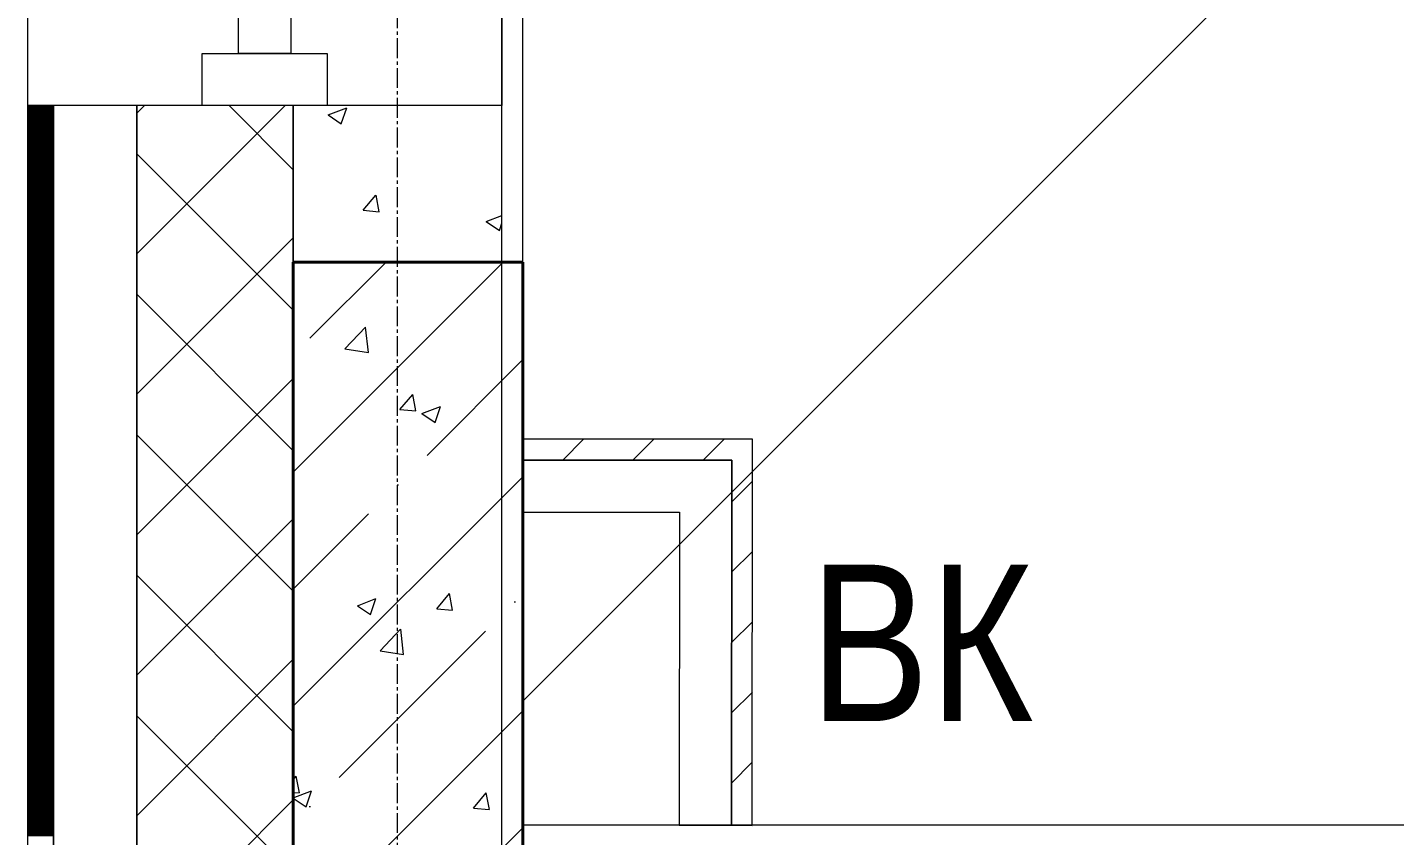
# Model space of a CAD drawing. Header units: millimetres. Extents: x 470010 to 1231400, y -134005 to 421770.
# Drawn here: x 508699 to 510010, y -120202 to -119427 of the extents above; entities that cross this region are included whole.
import ezdxf

# ---------------------------------------------------------------- set-up
doc = ezdxf.new("R2010")
doc.units = ezdxf.units.MM
doc.linetypes.add('CENTER2', pattern=[28.575, 19.05, -3.175, 3.175, -3.175])
doc.linetypes.add('HIDDEN2', pattern=[4.7625, 3.175, -1.5875])
for name, color, linetype, lineweight in [('A-Wall_Материал_Газоблок_Контур', 250, 'Continuous', 0), ('АР_Колонны', 70, 'Continuous', 30), ('АР_Окна', 4, 'Continuous', 5), ('АР_Стены ГКЛ', 1, 'Continuous', 15), ('АР_Стены ЖБ', 7, 'Continuous', 35), ('АР_Стены ПЕНОблок', 52, 'Continuous', 20), ('АР_Тонкая', 254, 'Continuous', 5), ('АР_Утеплитель', 31, 'Continuous', 0), ('АР_Штриховка', 8, 'Continuous', 0), ('ВК_Шахты', 5, 'Continuous', 9), ('Потолок штриховка', 200, 'Continuous', 15)]:
    doc.layers.add(name, color=color, linetype=linetype, lineweight=lineweight)
doc.layers.add('АР_Оси_РД_100', color=7, linetype='Continuous', lineweight=0, true_color=0x525252)
doc.styles.add('style1', font='ARIALN.TTF')

msp = doc.modelspace()

# ---------------------------------------------------------------- hatches: boundary and pattern name
at = {"layer": 'АР_Стены ГКЛ', "linetype": 'Continuous', "lineweight": 0, "true_color": 0x000000}
h = msp.add_hatch(dxfattribs=at)
h.set_pattern_fill('ANSI31', color=18, scale=15, style=0)
h.set_pattern_definition([(45, (509053.93, -143101.687), (-33.67596, 33.67596), [])])
h.paths.add_polyline_path([(509173.932, -119821.687), (509173.932, -119841.687), (509374.257, -119841.686), (509394.276, -119821.686)], flags=0)
h = msp.add_hatch(dxfattribs=at)
h.set_pattern_fill('ANSI31', color=18, scale=15, angle=-360, style=0)
h.set_pattern_definition([(45, (509053.93, -143101.687), (-33.67596, 33.67596), [])])
h.paths.add_polyline_path([(509394.276, -119821.686), (509374.257, -119841.686), (509373.932, -120191.785), (509393.932, -120191.803)], flags=0)
at = {"layer": 'АР_Штриховка', "linetype": 'Continuous', "lineweight": 5, "true_color": 0x000000}
h = msp.add_hatch(dxfattribs=at)
h.set_pattern_fill('ANSI35', color=18, scale=25, style=0)
h.set_pattern_definition([(45, (509053.93, -143101.69), (-112.2532, 112.2532), []), (45, (509166.19, -143101.69), (-112.2532, 112.2532), [198.4375, -39.6875, 0, -39.6875])])
h.paths.add_polyline_path([(508953.932, -120851.687), (509173.932, -120851.687), (509173.932, -119651.687), (508953.932, -119651.687)], flags=0)
at = {"layer": 'Потолок штриховка'}
h = msp.add_hatch(dxfattribs=at)
h.set_pattern_fill('ANSI31', color=256, scale=260)
h.paths.add_polyline_path([(516953.932, -116511.687), (516963.932, -106921.687), (517683.935, -106921.685), (517693.932, -104421.687), (520673.939, -104421.694), (520673.933, -107021.687), (521243.932, -107021.687), (521243.932, -109181.176), (520373.899, -109181.31), (520373.899, -117701.687), (529253.932, -117701.684), (529253.932, -116801.687), (535853.932, -116851.687), (535853.932, -117101.687), (536553.932, -117101.687), (536553.932, -121401.687), (535853.932, -121401.687), (535853.932, -121691.687), (521253.932, -121691.687), (521243.932, -129481.687), (516853.932, -129481.687), (516963.932, -129481.687), (516963.932, -120191.687), (509173.932, -120191.687), (509173.932, -116511.692)])

# ---------------------------------------------------------------- linework, layer by layer
at = {"layer": 'A-Wall_Материал_Газоблок_Контур', "color": 18, "linetype": 'Continuous', "lineweight": 0, "true_color": 0x000000}
for p, q in [((508698.932, -117101.687), (508698.932, -119501.687)), ((509153.932, -119501.687), (509153.932, -117101.687))]:
    msp.add_line(p, q, dxfattribs=at)
at = {"layer": 'АР_Колонны', "color": 18, "linetype": 'HIDDEN2', "lineweight": 25, "true_color": 0x000000}
for p, q in [((508953.932, -119651.687), (509173.932, -119651.687)), ((508953.932, -120851.687), (508953.932, -119651.687)), ((509173.932, -119651.687), (509173.932, -120851.687))]:
    msp.add_line(p, q, dxfattribs=at)
at = {"layer": 'АР_Колонны', "color": 18, "linetype": 'Continuous', "lineweight": 30, "true_color": 0x000000}
for p, q in [((509173.932, -119651.687), (508953.932, -119651.687)), ((508953.932, -119651.687), (508953.932, -120851.687)), ((509173.932, -120851.687), (509173.932, -119651.687))]:
    msp.add_line(p, q, dxfattribs=at)
at = {"layer": 'АР_Окна', "color": 18, "linetype": 'Continuous', "lineweight": 5, "true_color": 0x000000}
for p, q in [((508698.932, -117101.687), (508698.932, -119501.687)), ((509153.932, -117101.687), (509153.932, -119501.687))]:
    msp.add_line(p, q, dxfattribs=at)
for points in [[(508901.432, -117151.687), (508951.432, -117151.687), (508951.432, -119451.687), (508901.432, -119451.687)], [(508986.432, -119451.687), (508986.432, -119501.687), (508866.432, -119501.687), (508866.432, -119451.687)]]:
    msp.add_lwpolyline(points, close=True, dxfattribs=at)
at = {"layer": 'АР_Оси_РД_100', "linetype": 'CENTER2'}
msp.add_line((509053.933, -133315.052), (509053.933, -98801.687), dxfattribs=at)
at = {"layer": 'АР_Стены ГКЛ', "color": 18, "linetype": 'Continuous', "lineweight": 5, "true_color": 0x000000}
for p, q in [((509394.276, -119821.686), (509173.932, -119821.687)), ((509173.932, -119821.687), (509173.932, -119841.687)), ((509393.932, -120191.803), (509394.276, -119821.686)), ((509374.257, -119841.686), (509173.932, -119841.687)), ((509173.932, -119841.687), (509374.257, -119841.686)), ((509173.932, -119841.687), (509173.932, -119891.687)), ((509373.932, -120191.785), (509374.257, -119841.686)), ((509374.257, -119841.686), (509373.932, -120191.785)), ((509173.932, -119891.687), (509324.211, -119891.686)), ((509324.211, -119891.686), (509323.932, -120191.739)), ((509323.932, -120191.739), (509373.932, -120191.785)), ((509373.932, -120191.785), (509393.932, -120191.803))]:
    msp.add_line(p, q, dxfattribs=at)
at = {"layer": 'АР_Стены ЖБ', "color": 18, "linetype": 'Continuous', "lineweight": 40, "true_color": 0x000000}
for p, q in [((509173.932, -119651.687), (508953.932, -119651.687)), ((508953.932, -119651.687), (508953.932, -120851.687)), ((509173.932, -120851.687), (509173.932, -119651.687))]:
    msp.add_line(p, q, dxfattribs=at)
at = {"layer": 'АР_Стены ПЕНОблок', "color": 18, "linetype": 'Continuous', "lineweight": 20, "true_color": 0x000000}
for p, q in [((509153.932, -119501.687), (508953.932, -119501.687)), ((508953.932, -119501.687), (508953.932, -121001.687)), ((509153.932, -121001.687), (509153.932, -119501.687))]:
    msp.add_line(p, q, dxfattribs=at)
at = {"layer": 'АР_Тонкая', "color": 18, "linetype": 'Continuous', "lineweight": 5, "true_color": 0x000000}
for p, q in [((508723.932, -119501.687), (508698.932, -119501.687)), ((508698.932, -119501.687), (508698.932, -121001.687)), ((508803.932, -119501.687), (508723.932, -119501.687)), ((508723.932, -119501.687), (508723.932, -121001.687)), ((508723.932, -121001.687), (508723.932, -119501.687)), ((508803.932, -121001.687), (508803.932, -119501.687))]:
    msp.add_line(p, q, dxfattribs=at)
at = {"layer": 'АР_Тонкая', "color": 18, "linetype": 'Continuous', "lineweight": 0, "true_color": 0x000000}
for p, q in [((509173.932, -120191.687), (509173.932, -120201.687)), ((515753.932, -120191.687), (509173.932, -120191.687))]:
    msp.add_line(p, q, dxfattribs=at)
at = {"layer": 'АР_Утеплитель', "color": 18, "linetype": 'Continuous', "lineweight": 0, "true_color": 0x000000}
for p, q in [((508953.932, -119501.687), (508803.932, -119501.687)), ((508803.932, -119501.687), (508803.932, -121001.687)), ((508953.932, -121001.687), (508953.932, -119501.687))]:
    msp.add_line(p, q, dxfattribs=at)
at = {"layer": 'АР_Штриховка', "color": 18, "linetype": 'Continuous', "lineweight": 0, "true_color": 0x000000}
for p, q in [((508698.932, -119502.687), (508723.932, -119502.687)), ((508698.932, -119503.687), (508723.932, -119503.687)), ((508698.932, -119504.687), (508723.932, -119504.687)), ((508698.932, -119505.687), (508723.932, -119505.687)), ((508698.932, -119506.687), (508723.932, -119506.687)), ((508698.932, -119507.687), (508723.932, -119507.687)), ((508698.932, -119508.687), (508723.932, -119508.687)), ((508698.932, -119509.687), (508723.932, -119509.687)), ((508698.932, -119510.687), (508723.932, -119510.687)), ((508698.932, -119511.687), (508723.932, -119511.687)), ((508698.932, -119512.687), (508723.932, -119512.687)), ((508698.932, -119513.687), (508723.932, -119513.687)), ((508803.932, -119509.107), (508811.352, -119501.687)), ((508803.932, -119643.811), (508946.056, -119501.687)), ((508953.932, -119563.218), (508892.401, -119501.687)), ((508987.324, -119510.635), (508999.959, -119519.157)), ((508987.331, -119510.62), (509005.116, -119503.793)), ((508999.961, -119519.158), (509005.111, -119503.809)), ((508698.932, -119514.687), (508723.932, -119514.687)), ((508698.932, -119515.687), (508723.932, -119515.687)), ((508698.932, -119516.687), (508723.932, -119516.687)), ((508698.932, -119517.687), (508723.932, -119517.687)), ((508698.932, -119518.687), (508723.932, -119518.687)), ((508698.932, -119519.687), (508723.932, -119519.687)), ((508698.932, -119520.687), (508723.932, -119520.687)), ((508698.932, -119521.687), (508723.932, -119521.687)), ((508698.932, -119522.687), (508723.932, -119522.687)), ((508698.932, -119523.687), (508723.932, -119523.687)), ((508698.932, -119524.687), (508723.932, -119524.687)), ((508698.932, -119525.687), (508723.932, -119525.687)), ((508698.932, -119526.687), (508723.932, -119526.687)), ((508698.932, -119527.687), (508723.932, -119527.687)), ((508698.932, -119528.687), (508723.932, -119528.687)), ((508698.932, -119529.687), (508723.932, -119529.687)), ((508698.932, -119530.687), (508723.932, -119530.687)), ((508698.932, -119531.687), (508723.932, -119531.687)), ((508698.932, -119532.687), (508723.932, -119532.687)), ((508698.932, -119533.687), (508723.932, -119533.687)), ((508698.932, -119534.687), (508723.932, -119534.687)), ((508698.932, -119535.687), (508723.932, -119535.687)), ((508698.932, -119536.687), (508723.932, -119536.687)), ((508698.932, -119537.687), (508723.932, -119537.687)), ((508698.932, -119538.687), (508723.932, -119538.687)), ((508698.932, -119539.687), (508723.932, -119539.687)), ((508698.932, -119540.687), (508723.932, -119540.687)), ((508698.932, -119541.687), (508723.932, -119541.687)), ((508698.932, -119542.687), (508723.932, -119542.687)), ((508698.932, -119543.687), (508723.932, -119543.687)), ((508698.932, -119544.687), (508723.932, -119544.687)), ((508698.932, -119545.687), (508723.932, -119545.687)), ((508698.932, -119546.687), (508723.932, -119546.687)), ((508698.932, -119547.687), (508723.932, -119547.687)), ((508698.932, -119548.687), (508723.932, -119548.687)), ((508698.932, -119549.687), (508723.932, -119549.687)), ((508698.932, -119550.687), (508723.932, -119550.687)), ((508698.932, -119551.687), (508723.932, -119551.687)), ((508698.932, -119552.687), (508723.932, -119552.687)), ((508698.932, -119553.687), (508723.932, -119553.687)), ((508953.932, -119697.922), (508803.932, -119547.922)), ((508698.932, -119554.687), (508723.932, -119554.687)), ((508698.932, -119555.687), (508723.932, -119555.687)), ((508698.932, -119556.687), (508723.932, -119556.687)), ((508698.932, -119557.687), (508723.932, -119557.687)), ((508698.932, -119558.687), (508723.932, -119558.687)), ((508698.932, -119559.687), (508723.932, -119559.687)), ((508698.932, -119560.687), (508723.932, -119560.687)), ((508698.932, -119561.687), (508723.932, -119561.687)), ((508698.932, -119562.687), (508723.932, -119562.687)), ((508698.932, -119563.687), (508723.932, -119563.687)), ((508698.932, -119564.687), (508723.932, -119564.687)), ((508698.932, -119565.687), (508723.932, -119565.687)), ((508698.932, -119566.687), (508723.932, -119566.687)), ((508698.932, -119567.687), (508723.932, -119567.687)), ((508698.932, -119568.687), (508723.932, -119568.687)), ((508698.932, -119569.687), (508723.932, -119569.687)), ((508698.932, -119570.687), (508723.932, -119570.687)), ((508698.932, -119571.687), (508723.932, -119571.687)), ((508698.932, -119572.687), (508723.932, -119572.687)), ((508698.932, -119573.687), (508723.932, -119573.687)), ((508698.932, -119574.687), (508723.932, -119574.687)), ((508698.932, -119575.687), (508723.932, -119575.687)), ((508698.932, -119576.687), (508723.932, -119576.687)), ((508698.932, -119577.687), (508723.932, -119577.687)), ((508698.932, -119578.687), (508723.932, -119578.687)), ((508698.932, -119579.687), (508723.932, -119579.687)), ((508698.932, -119580.687), (508723.932, -119580.687)), ((508698.932, -119581.687), (508723.932, -119581.687)), ((508698.932, -119582.687), (508723.932, -119582.687)), ((508698.932, -119583.687), (508723.932, -119583.687)), ((508698.932, -119584.687), (508723.932, -119584.687)), ((508698.932, -119585.687), (508723.932, -119585.687)), ((508698.932, -119586.687), (508723.932, -119586.687)), ((508698.932, -119587.687), (508723.932, -119587.687)), ((508698.932, -119588.687), (508723.932, -119588.687)), ((508698.932, -119589.687), (508723.932, -119589.687)), ((508698.932, -119590.687), (508723.932, -119590.687)), ((508698.932, -119591.687), (508723.932, -119591.687)), ((508698.932, -119592.687), (508723.932, -119592.687)), ((509020.937, -119602.119), (509033.182, -119587.526)), ((509036.175, -119603.437), (509033.238, -119587.516)), ((508698.932, -119593.687), (508723.932, -119593.687)), ((508698.932, -119594.687), (508723.932, -119594.687)), ((508698.932, -119595.687), (508723.932, -119595.687)), ((508698.932, -119596.687), (508723.932, -119596.687)), ((508698.932, -119597.687), (508723.932, -119597.687)), ((508698.932, -119598.687), (508723.932, -119598.687)), ((508698.932, -119599.687), (508723.932, -119599.687)), ((508698.932, -119600.687), (508723.932, -119600.687)), ((508698.932, -119601.687), (508723.932, -119601.687)), ((508698.932, -119602.687), (508723.932, -119602.687)), ((508698.932, -119603.687), (508723.932, -119603.687)), ((508698.932, -119604.687), (508723.932, -119604.687)), ((508698.932, -119605.687), (508723.932, -119605.687)), ((509020.937, -119602.119), (509036.119, -119603.448)), ((508698.932, -119606.687), (508723.932, -119606.687)), ((508698.932, -119607.687), (508723.932, -119607.687)), ((508698.932, -119608.687), (508723.932, -119608.687)), ((508698.932, -119609.687), (508723.932, -119609.687)), ((508698.932, -119610.687), (508723.932, -119610.687)), ((508698.932, -119611.687), (508723.932, -119611.687)), ((508698.932, -119612.687), (508723.932, -119612.687)), ((508698.932, -119613.687), (508723.932, -119613.687)), ((508698.932, -119614.687), (508723.932, -119614.687)), ((508698.932, -119615.687), (508723.932, -119615.687)), ((508698.932, -119616.687), (508723.932, -119616.687)), ((508698.932, -119617.687), (508723.932, -119617.687)), ((508698.932, -119618.687), (508723.932, -119618.687)), ((509138.939, -119612.9), (509151.573, -119621.422)), ((509138.946, -119612.885), (509153.932, -119607.132)), ((509151.576, -119621.423), (509153.932, -119614.399)), ((508698.932, -119619.687), (508723.932, -119619.687)), ((508698.932, -119620.687), (508723.932, -119620.687)), ((508698.932, -119621.687), (508723.932, -119621.687)), ((508698.932, -119622.687), (508723.932, -119622.687)), ((508698.932, -119623.687), (508723.932, -119623.687)), ((508698.932, -119624.687), (508723.932, -119624.687)), ((508698.932, -119625.687), (508723.932, -119625.687)), ((508698.932, -119626.687), (508723.932, -119626.687)), ((508698.932, -119627.687), (508723.932, -119627.687)), ((508698.932, -119628.687), (508723.932, -119628.687)), ((508698.932, -119629.687), (508723.932, -119629.687)), ((508698.932, -119630.687), (508723.932, -119630.687)), ((508698.932, -119631.687), (508723.932, -119631.687)), ((508803.932, -119778.514), (508953.932, -119628.514)), ((508698.932, -119632.687), (508723.932, -119632.687)), ((508698.932, -119633.687), (508723.932, -119633.687)), ((508698.932, -119634.687), (508723.932, -119634.687)), ((508698.932, -119635.687), (508723.932, -119635.687)), ((508698.932, -119636.687), (508723.932, -119636.687)), ((508698.932, -119637.687), (508723.932, -119637.687)), ((508698.932, -119638.687), (508723.932, -119638.687)), ((508698.932, -119639.687), (508723.932, -119639.687)), ((508698.932, -119640.687), (508723.932, -119640.687)), ((508698.932, -119641.687), (508723.932, -119641.687)), ((508698.932, -119642.687), (508723.932, -119642.687)), ((508698.932, -119643.687), (508723.932, -119643.687)), ((508698.932, -119644.687), (508723.932, -119644.687)), ((508698.932, -119645.687), (508723.932, -119645.687)), ((508698.932, -119646.687), (508723.932, -119646.687)), ((508698.932, -119647.687), (508723.932, -119647.687)), ((508698.932, -119648.687), (508723.932, -119648.687)), ((508698.932, -119649.687), (508723.932, -119649.687)), ((508698.932, -119650.687), (508723.932, -119650.687)), ((508698.932, -119651.687), (508723.932, -119651.687)), ((508698.932, -119652.687), (508723.932, -119652.687)), ((508698.932, -119653.687), (508723.932, -119653.687)), ((508698.932, -119654.687), (508723.932, -119654.687)), ((508698.932, -119655.687), (508723.932, -119655.687)), ((508698.932, -119656.687), (508723.932, -119656.687)), ((508698.932, -119657.687), (508723.932, -119657.687)), ((508698.932, -119658.687), (508723.932, -119658.687)), ((508698.932, -119659.687), (508723.932, -119659.687)), ((508698.932, -119660.687), (508723.932, -119660.687)), ((508698.932, -119661.687), (508723.932, -119661.687)), ((508698.932, -119662.687), (508723.932, -119662.687)), ((508698.932, -119663.687), (508723.932, -119663.687)), ((508698.932, -119664.687), (508723.932, -119664.687)), ((508698.932, -119665.687), (508723.932, -119665.687)), ((508698.932, -119666.687), (508723.932, -119666.687)), ((508698.932, -119667.687), (508723.932, -119667.687)), ((508698.932, -119668.687), (508723.932, -119668.687)), ((508698.932, -119669.687), (508723.932, -119669.687)), ((508698.932, -119670.687), (508723.932, -119670.687)), ((508698.932, -119671.687), (508723.932, -119671.687)), ((508698.932, -119672.687), (508723.932, -119672.687)), ((508698.932, -119673.687), (508723.932, -119673.687)), ((508698.932, -119674.687), (508723.932, -119674.687)), ((508698.932, -119675.687), (508723.932, -119675.687)), ((508698.932, -119676.687), (508723.932, -119676.687)), ((508698.932, -119677.687), (508723.932, -119677.687)), ((508698.932, -119678.687), (508723.932, -119678.687)), ((508698.932, -119679.687), (508723.932, -119679.687)), ((508698.932, -119680.687), (508723.932, -119680.687)), ((508698.932, -119681.687), (508723.932, -119681.687)), ((508698.932, -119682.687), (508723.932, -119682.687)), ((508698.932, -119683.687), (508723.932, -119683.687)), ((508698.932, -119684.687), (508723.932, -119684.687)), ((508953.932, -119832.626), (508803.932, -119682.626)), ((508698.932, -119685.687), (508723.932, -119685.687)), ((508698.932, -119686.687), (508723.932, -119686.687)), ((508698.932, -119687.687), (508723.932, -119687.687)), ((508698.932, -119688.687), (508723.932, -119688.687)), ((508698.932, -119689.687), (508723.932, -119689.687)), ((508698.932, -119690.687), (508723.932, -119690.687)), ((508698.932, -119691.687), (508723.932, -119691.687)), ((508698.932, -119692.687), (508723.932, -119692.687)), ((508698.932, -119693.687), (508723.932, -119693.687)), ((508698.932, -119694.687), (508723.932, -119694.687)), ((508698.932, -119695.687), (508723.932, -119695.687)), ((508698.932, -119696.687), (508723.932, -119696.687)), ((508698.932, -119697.687), (508723.932, -119697.687)), ((508698.932, -119698.687), (508723.932, -119698.687)), ((508698.932, -119699.687), (508723.932, -119699.687)), ((508698.932, -119700.687), (508723.932, -119700.687)), ((508698.932, -119701.687), (508723.932, -119701.687)), ((508698.932, -119702.687), (508723.932, -119702.687)), ((508698.932, -119703.687), (508723.932, -119703.687)), ((508698.932, -119704.687), (508723.932, -119704.687)), ((508698.932, -119705.687), (508723.932, -119705.687)), ((508698.932, -119706.687), (508723.932, -119706.687)), ((508698.932, -119707.687), (508723.932, -119707.687)), ((508698.932, -119708.687), (508723.932, -119708.687)), ((508698.932, -119709.687), (508723.932, -119709.687)), ((508698.932, -119710.687), (508723.932, -119710.687)), ((508698.932, -119711.687), (508723.932, -119711.687)), ((508698.932, -119712.687), (508723.932, -119712.687)), ((508698.932, -119713.687), (508723.932, -119713.687)), ((508698.932, -119714.687), (508723.932, -119714.687)), ((508698.932, -119715.687), (508723.932, -119715.687)), ((508698.932, -119716.687), (508723.932, -119716.687)), ((508698.932, -119717.687), (508723.932, -119717.687)), ((508698.932, -119718.687), (508723.932, -119718.687)), ((508698.932, -119719.687), (508723.932, -119719.687)), ((508698.932, -119720.687), (508723.932, -119720.687)), ((508698.932, -119721.687), (508723.932, -119721.687)), ((508698.932, -119722.687), (508723.932, -119722.687)), ((508698.932, -119723.687), (508723.932, -119723.687)), ((509003.38, -119734.897), (509023.164, -119714.278)), ((509025.985, -119738.399), (509023.178, -119714.276)), ((508698.932, -119724.687), (508723.932, -119724.687)), ((508698.932, -119725.687), (508723.932, -119725.687)), ((508698.932, -119726.687), (508723.932, -119726.687)), ((508698.932, -119727.687), (508723.932, -119727.687)), ((508698.932, -119728.687), (508723.932, -119728.687)), ((508698.932, -119729.687), (508723.932, -119729.687)), ((508698.932, -119730.687), (508723.932, -119730.687)), ((508698.932, -119731.687), (508723.932, -119731.687)), ((508698.932, -119732.687), (508723.932, -119732.687)), ((508698.932, -119733.687), (508723.932, -119733.687)), ((508698.932, -119734.687), (508723.932, -119734.687)), ((508698.932, -119735.687), (508723.932, -119735.687)), ((508698.932, -119736.687), (508723.932, -119736.687)), ((509003.391, -119734.92), (509025.981, -119738.423)), ((508698.932, -119737.687), (508723.932, -119737.687)), ((508698.932, -119738.687), (508723.932, -119738.687)), ((508698.932, -119739.687), (508723.932, -119739.687)), ((508698.932, -119740.687), (508723.932, -119740.687)), ((508698.932, -119741.687), (508723.932, -119741.687)), ((508698.932, -119742.687), (508723.932, -119742.687)), ((508698.932, -119743.687), (508723.932, -119743.687)), ((508698.932, -119744.687), (508723.932, -119744.687)), ((508698.932, -119745.687), (508723.932, -119745.687)), ((508698.932, -119746.687), (508723.932, -119746.687)), ((508698.932, -119747.687), (508723.932, -119747.687)), ((508698.932, -119748.687), (508723.932, -119748.687)), ((508698.932, -119749.687), (508723.932, -119749.687)), ((508698.932, -119750.687), (508723.932, -119750.687)), ((508698.932, -119751.687), (508723.932, -119751.687)), ((508698.932, -119752.687), (508723.932, -119752.687)), ((508698.932, -119753.687), (508723.932, -119753.687)), ((508698.932, -119754.687), (508723.932, -119754.687)), ((508698.932, -119755.687), (508723.932, -119755.687)), ((508698.932, -119756.687), (508723.932, -119756.687)), ((508698.932, -119757.687), (508723.932, -119757.687)), ((508698.932, -119758.687), (508723.932, -119758.687)), ((508698.932, -119759.687), (508723.932, -119759.687)), ((508698.932, -119760.687), (508723.932, -119760.687)), ((508698.932, -119761.687), (508723.932, -119761.687)), ((508698.932, -119762.687), (508723.932, -119762.687)), ((508698.932, -119763.687), (508723.932, -119763.687)), ((508803.932, -119913.218), (508953.932, -119763.218)), ((508698.932, -119764.687), (508723.932, -119764.687)), ((508698.932, -119765.687), (508723.932, -119765.687)), ((508698.932, -119766.687), (508723.932, -119766.687)), ((508698.932, -119767.687), (508723.932, -119767.687)), ((508698.932, -119768.687), (508723.932, -119768.687)), ((508698.932, -119769.687), (508723.932, -119769.687)), ((508698.932, -119770.687), (508723.932, -119770.687)), ((508698.932, -119771.687), (508723.932, -119771.687)), ((508698.932, -119772.687), (508723.932, -119772.687)), ((508698.932, -119773.687), (508723.932, -119773.687)), ((508698.932, -119774.687), (508723.932, -119774.687)), ((508698.932, -119775.687), (508723.932, -119775.687)), ((508698.932, -119776.687), (508723.932, -119776.687)), ((508698.932, -119777.687), (508723.932, -119777.687)), ((508698.932, -119778.687), (508723.932, -119778.687)), ((508698.932, -119779.687), (508723.932, -119779.687)), ((508698.932, -119780.687), (508723.932, -119780.687)), ((508698.932, -119781.687), (508723.932, -119781.687)), ((508698.932, -119782.687), (508723.932, -119782.687)), ((508698.932, -119783.687), (508723.932, -119783.687)), ((508698.932, -119784.687), (508723.932, -119784.687)), ((508698.932, -119785.687), (508723.932, -119785.687)), ((508698.932, -119786.687), (508723.932, -119786.687)), ((508698.932, -119787.687), (508723.932, -119787.687)), ((508698.932, -119788.687), (508723.932, -119788.687)), ((508698.932, -119789.687), (508723.932, -119789.687)), ((509056.18, -119793.176), (509068.425, -119778.583)), ((509071.418, -119794.494), (509068.481, -119778.573)), ((508698.932, -119790.687), (508723.932, -119790.687)), ((508698.932, -119791.687), (508723.932, -119791.687)), ((508698.932, -119792.687), (508723.932, -119792.687)), ((508698.932, -119793.687), (508723.932, -119793.687)), ((508698.932, -119794.687), (508723.932, -119794.687)), ((508698.932, -119795.687), (508723.932, -119795.687)), ((508698.932, -119796.687), (508723.932, -119796.687)), ((508698.932, -119797.687), (508723.932, -119797.687)), ((508698.932, -119798.687), (508723.932, -119798.687)), ((508698.932, -119799.687), (508723.932, -119799.687)), ((508698.932, -119800.687), (508723.932, -119800.687)), ((508698.932, -119801.687), (508723.932, -119801.687)), ((508698.932, -119802.687), (508723.932, -119802.687)), ((509056.18, -119793.176), (509071.362, -119794.504)), ((509077.137, -119797.088), (509089.771, -119805.61)), ((509077.144, -119797.073), (509094.928, -119790.246)), ((509089.774, -119805.611), (509094.924, -119790.262)), ((508698.932, -119803.687), (508723.932, -119803.687)), ((508698.932, -119804.687), (508723.932, -119804.687)), ((508698.932, -119805.687), (508723.932, -119805.687)), ((508698.932, -119806.687), (508723.932, -119806.687)), ((508698.932, -119807.687), (508723.932, -119807.687)), ((508698.932, -119808.687), (508723.932, -119808.687)), ((508698.932, -119809.687), (508723.932, -119809.687)), ((508698.932, -119810.687), (508723.932, -119810.687)), ((508698.932, -119811.687), (508723.932, -119811.687)), ((508698.932, -119812.687), (508723.932, -119812.687)), ((508698.932, -119813.687), (508723.932, -119813.687)), ((508698.932, -119814.687), (508723.932, -119814.687)), ((508698.932, -119815.687), (508723.932, -119815.687)), ((508698.932, -119816.687), (508723.932, -119816.687)), ((508698.932, -119817.687), (508723.932, -119817.687)), ((508698.932, -119818.687), (508723.932, -119818.687)), ((508698.932, -119819.687), (508723.932, -119819.687)), ((508698.932, -119820.687), (508723.932, -119820.687)), ((508698.932, -119821.687), (508723.932, -119821.687)), ((508698.932, -119822.687), (508723.932, -119822.687)), ((508698.932, -119823.687), (508723.932, -119823.687)), ((508698.932, -119824.687), (508723.932, -119824.687)), ((508698.932, -119825.687), (508723.932, -119825.687)), ((508698.932, -119826.687), (508723.932, -119826.687)), ((508698.932, -119827.687), (508723.932, -119827.687)), ((508698.932, -119828.687), (508723.932, -119828.687)), ((508953.932, -119967.33), (508803.932, -119817.33)), ((508698.932, -119829.687), (508723.932, -119829.687)), ((508698.932, -119830.687), (508723.932, -119830.687)), ((508698.932, -119831.687), (508723.932, -119831.687)), ((508698.932, -119832.687), (508723.932, -119832.687)), ((508698.932, -119833.687), (508723.932, -119833.687)), ((508698.932, -119834.687), (508723.932, -119834.687)), ((508698.932, -119835.687), (508723.932, -119835.687)), ((508698.932, -119836.687), (508723.932, -119836.687)), ((508698.932, -119837.687), (508723.932, -119837.687)), ((508698.932, -119838.687), (508723.932, -119838.687)), ((508698.932, -119839.687), (508723.932, -119839.687)), ((508698.932, -119840.687), (508723.932, -119840.687)), ((508698.932, -119841.687), (508723.932, -119841.687)), ((508698.932, -119842.687), (508723.932, -119842.687)), ((508698.932, -119843.687), (508723.932, -119843.687)), ((508698.932, -119844.687), (508723.932, -119844.687)), ((508698.932, -119845.687), (508723.932, -119845.687)), ((508698.932, -119846.687), (508723.932, -119846.687)), ((508698.932, -119847.687), (508723.932, -119847.687)), ((508698.932, -119848.687), (508723.932, -119848.687)), ((508698.932, -119849.687), (508723.932, -119849.687)), ((508698.932, -119850.687), (508723.932, -119850.687)), ((508698.932, -119851.687), (508723.932, -119851.687)), ((508698.932, -119852.687), (508723.932, -119852.687)), ((508698.932, -119853.687), (508723.932, -119853.687)), ((508698.932, -119854.687), (508723.932, -119854.687)), ((508698.932, -119855.687), (508723.932, -119855.687)), ((508698.932, -119856.687), (508723.932, -119856.687)), ((508698.932, -119857.687), (508723.932, -119857.687)), ((508698.932, -119858.687), (508723.932, -119858.687)), ((508698.932, -119859.687), (508723.932, -119859.687)), ((508698.932, -119860.687), (508723.932, -119860.687)), ((508698.932, -119861.687), (508723.932, -119861.687)), ((508698.932, -119862.687), (508723.932, -119862.687)), ((508698.932, -119863.687), (508723.932, -119863.687)), ((508698.932, -119864.687), (508723.932, -119864.687)), ((508698.932, -119865.687), (508723.932, -119865.687)), ((508698.932, -119866.687), (508723.932, -119866.687)), ((508698.932, -119867.687), (508723.932, -119867.687)), ((508698.932, -119868.687), (508723.932, -119868.687)), ((508698.932, -119869.687), (508723.932, -119869.687)), ((508698.932, -119870.687), (508723.932, -119870.687)), ((508698.932, -119871.687), (508723.932, -119871.687)), ((508698.932, -119872.687), (508723.932, -119872.687)), ((508698.932, -119873.687), (508723.932, -119873.687)), ((508698.932, -119874.687), (508723.932, -119874.687)), ((508698.932, -119875.687), (508723.932, -119875.687)), ((508698.932, -119876.687), (508723.932, -119876.687)), ((508698.932, -119877.687), (508723.932, -119877.687)), ((508698.932, -119878.687), (508723.932, -119878.687)), ((508698.932, -119879.687), (508723.932, -119879.687)), ((508698.932, -119880.687), (508723.932, -119880.687)), ((508698.932, -119881.687), (508723.932, -119881.687)), ((508698.932, -119882.687), (508723.932, -119882.687)), ((508698.932, -119883.687), (508723.932, -119883.687)), ((508698.932, -119884.687), (508723.932, -119884.687)), ((508698.932, -119885.687), (508723.932, -119885.687)), ((508698.932, -119886.687), (508723.932, -119886.687)), ((508698.932, -119887.687), (508723.932, -119887.687)), ((508698.932, -119888.687), (508723.932, -119888.687)), ((508698.932, -119889.687), (508723.932, -119889.687)), ((508698.932, -119890.687), (508723.932, -119890.687)), ((508698.932, -119891.687), (508723.932, -119891.687)), ((508698.932, -119892.687), (508723.932, -119892.687)), ((508698.932, -119893.687), (508723.932, -119893.687)), ((508698.932, -119894.687), (508723.932, -119894.687)), ((508698.932, -119895.687), (508723.932, -119895.687)), ((508698.932, -119896.687), (508723.932, -119896.687)), ((508698.932, -119897.687), (508723.932, -119897.687)), ((508698.932, -119898.687), (508723.932, -119898.687)), ((508698.932, -119899.687), (508723.932, -119899.687)), ((508698.932, -119900.687), (508723.932, -119900.687)), ((508698.932, -119901.687), (508723.932, -119901.687)), ((508698.932, -119902.687), (508723.932, -119902.687)), ((508698.932, -119903.687), (508723.932, -119903.687)), ((508698.932, -119904.687), (508723.932, -119904.687)), ((508698.932, -119905.687), (508723.932, -119905.687)), ((508698.932, -119906.687), (508723.932, -119906.687)), ((508698.932, -119907.687), (508723.932, -119907.687)), ((508803.932, -120047.922), (508953.932, -119897.922)), ((508698.932, -119908.687), (508723.932, -119908.687)), ((508698.932, -119909.687), (508723.932, -119909.687)), ((508698.932, -119910.687), (508723.932, -119910.687)), ((508698.932, -119911.687), (508723.932, -119911.687)), ((508698.932, -119912.687), (508723.932, -119912.687)), ((508698.932, -119913.687), (508723.932, -119913.687)), ((508698.932, -119914.687), (508723.932, -119914.687)), ((508698.932, -119915.687), (508723.932, -119915.687)), ((508698.932, -119916.687), (508723.932, -119916.687)), ((508698.932, -119917.687), (508723.932, -119917.687)), ((508698.932, -119918.687), (508723.932, -119918.687)), ((508698.932, -119919.687), (508723.932, -119919.687)), ((508698.932, -119920.687), (508723.932, -119920.687)), ((508698.932, -119921.687), (508723.932, -119921.687)), ((508698.932, -119922.687), (508723.932, -119922.687)), ((508698.932, -119923.687), (508723.932, -119923.687)), ((508698.932, -119924.687), (508723.932, -119924.687)), ((508698.932, -119925.687), (508723.932, -119925.687)), ((508698.932, -119926.687), (508723.932, -119926.687)), ((508698.932, -119927.687), (508723.932, -119927.687)), ((508698.932, -119928.687), (508723.932, -119928.687)), ((508698.932, -119929.687), (508723.932, -119929.687)), ((508698.932, -119930.687), (508723.932, -119930.687)), ((508698.932, -119931.687), (508723.932, -119931.687)), ((508698.932, -119932.687), (508723.932, -119932.687)), ((508698.932, -119933.687), (508723.932, -119933.687)), ((508698.932, -119934.687), (508723.932, -119934.687)), ((508698.932, -119935.687), (508723.932, -119935.687)), ((508698.932, -119936.687), (508723.932, -119936.687)), ((508698.932, -119937.687), (508723.932, -119937.687)), ((508698.932, -119938.687), (508723.932, -119938.687)), ((508698.932, -119939.687), (508723.932, -119939.687)), ((508698.932, -119940.687), (508723.932, -119940.687)), ((508698.932, -119941.687), (508723.932, -119941.687)), ((508698.932, -119942.687), (508723.932, -119942.687)), ((508698.932, -119943.687), (508723.932, -119943.687)), ((508698.932, -119944.687), (508723.932, -119944.687)), ((508698.932, -119945.687), (508723.932, -119945.687)), ((508698.932, -119946.687), (508723.932, -119946.687)), ((508698.932, -119947.687), (508723.932, -119947.687)), ((508698.932, -119948.687), (508723.932, -119948.687)), ((508698.932, -119949.687), (508723.932, -119949.687)), ((508698.932, -119950.687), (508723.932, -119950.687)), ((508698.932, -119951.687), (508723.932, -119951.687)), ((508698.932, -119952.687), (508723.932, -119952.687)), ((508698.932, -119953.687), (508723.932, -119953.687)), ((508698.932, -119954.687), (508723.932, -119954.687)), ((508698.932, -119955.687), (508723.932, -119955.687)), ((508698.932, -119956.687), (508723.932, -119956.687)), ((508698.932, -119957.687), (508723.932, -119957.687)), ((508698.932, -119958.687), (508723.932, -119958.687)), ((508698.932, -119959.687), (508723.932, -119959.687)), ((508953.932, -120102.034), (508803.932, -119952.034)), ((508698.932, -119960.687), (508723.932, -119960.687)), ((508698.932, -119961.687), (508723.932, -119961.687)), ((508698.932, -119962.687), (508723.932, -119962.687)), ((508698.932, -119963.687), (508723.932, -119963.687)), ((508698.932, -119964.687), (508723.932, -119964.687)), ((508698.932, -119965.687), (508723.932, -119965.687)), ((508698.932, -119966.687), (508723.932, -119966.687)), ((508698.932, -119967.687), (508723.932, -119967.687)), ((508698.932, -119968.687), (508723.932, -119968.687)), ((508698.932, -119969.687), (508723.932, -119969.687)), ((508698.932, -119970.687), (508723.932, -119970.687)), ((508698.932, -119971.687), (508723.932, -119971.687)), ((508698.932, -119972.687), (508723.932, -119972.687)), ((509091.424, -119984.233), (509103.669, -119969.64)), ((509106.661, -119985.551), (509103.724, -119969.63)), ((508698.932, -119973.687), (508723.932, -119973.687)), ((508698.932, -119974.687), (508723.932, -119974.687)), ((508698.932, -119975.687), (508723.932, -119975.687)), ((508698.932, -119976.687), (508723.932, -119976.687)), ((508698.932, -119977.687), (508723.932, -119977.687)), ((508698.932, -119978.687), (508723.932, -119978.687)), ((508698.932, -119979.687), (508723.932, -119979.687)), ((508698.932, -119980.687), (508723.932, -119980.687)), ((508698.932, -119981.687), (508723.932, -119981.687)), ((508698.932, -119982.687), (508723.932, -119982.687)), ((508698.932, -119983.687), (508723.932, -119983.687)), ((508698.932, -119984.687), (508723.932, -119984.687)), ((508698.932, -119985.687), (508723.932, -119985.687)), ((509015.335, -119981.276), (509027.969, -119989.798)), ((509015.342, -119981.261), (509033.126, -119974.434)), ((509027.971, -119989.799), (509033.122, -119974.45)), ((509091.424, -119984.233), (509106.606, -119985.561)), ((508698.932, -119986.687), (508723.932, -119986.687)), ((508698.932, -119987.687), (508723.932, -119987.687)), ((508698.932, -119988.687), (508723.932, -119988.687)), ((508698.932, -119989.687), (508723.932, -119989.687)), ((508698.932, -119990.687), (508723.932, -119990.687)), ((508698.932, -119991.687), (508723.932, -119991.687)), ((508698.932, -119992.687), (508723.932, -119992.687)), ((508698.932, -119993.687), (508723.932, -119993.687)), ((508698.932, -119994.687), (508723.932, -119994.687)), ((508698.932, -119995.687), (508723.932, -119995.687)), ((508698.932, -119996.687), (508723.932, -119996.687)), ((508698.932, -119997.687), (508723.932, -119997.687)), ((508698.932, -119998.687), (508723.932, -119998.687)), ((508698.932, -119999.687), (508723.932, -119999.687)), ((508698.932, -120000.687), (508723.932, -120000.687)), ((508698.932, -120001.687), (508723.932, -120001.687)), ((508698.932, -120002.687), (508723.932, -120002.687)), ((508698.932, -120003.687), (508723.932, -120003.687)), ((508698.932, -120004.687), (508723.932, -120004.687)), ((508698.932, -120005.687), (508723.932, -120005.687)), ((508698.932, -120006.687), (508723.932, -120006.687)), ((508698.932, -120007.687), (508723.932, -120007.687)), ((508698.932, -120008.687), (508723.932, -120008.687)), ((508698.932, -120009.687), (508723.932, -120009.687)), ((508698.932, -120010.687), (508723.932, -120010.687)), ((508698.932, -120011.687), (508723.932, -120011.687)), ((508698.932, -120012.687), (508723.932, -120012.687)), ((509037.055, -120024.365), (509056.839, -120003.747)), ((509059.659, -120027.867), (509056.853, -120003.745)), ((508698.932, -120013.687), (508723.932, -120013.687)), ((508698.932, -120014.687), (508723.932, -120014.687)), ((508698.932, -120015.687), (508723.932, -120015.687)), ((508698.932, -120016.687), (508723.932, -120016.687)), ((508698.932, -120017.687), (508723.932, -120017.687)), ((508698.932, -120018.687), (508723.932, -120018.687)), ((508698.932, -120019.687), (508723.932, -120019.687)), ((508698.932, -120020.687), (508723.932, -120020.687)), ((508698.932, -120021.687), (508723.932, -120021.687)), ((508698.932, -120022.687), (508723.932, -120022.687)), ((508698.932, -120023.687), (508723.932, -120023.687)), ((508698.932, -120024.687), (508723.932, -120024.687)), ((508698.932, -120025.687), (508723.932, -120025.687)), ((509037.066, -120024.388), (509059.656, -120027.891)), ((508698.932, -120026.687), (508723.932, -120026.687)), ((508698.932, -120027.687), (508723.932, -120027.687)), ((508698.932, -120028.687), (508723.932, -120028.687)), ((508698.932, -120029.687), (508723.932, -120029.687)), ((508698.932, -120030.687), (508723.932, -120030.687)), ((508698.932, -120031.687), (508723.932, -120031.687)), ((508698.932, -120032.687), (508723.932, -120032.687)), ((508698.932, -120033.687), (508723.932, -120033.687)), ((508698.932, -120034.687), (508723.932, -120034.687)), ((508698.932, -120035.687), (508723.932, -120035.687)), ((508698.932, -120036.687), (508723.932, -120036.687)), ((508698.932, -120037.687), (508723.932, -120037.687)), ((508698.932, -120038.687), (508723.932, -120038.687)), ((508803.932, -120182.626), (508953.932, -120032.626)), ((508698.932, -120039.687), (508723.932, -120039.687)), ((508698.932, -120040.687), (508723.932, -120040.687)), ((508698.932, -120041.687), (508723.932, -120041.687)), ((508698.932, -120042.687), (508723.932, -120042.687)), ((508698.932, -120043.687), (508723.932, -120043.687)), ((508698.932, -120044.687), (508723.932, -120044.687)), ((508698.932, -120045.687), (508723.932, -120045.687)), ((508698.932, -120046.687), (508723.932, -120046.687)), ((508698.932, -120047.687), (508723.932, -120047.687)), ((508698.932, -120048.687), (508723.932, -120048.687)), ((508698.932, -120049.687), (508723.932, -120049.687)), ((508698.932, -120050.687), (508723.932, -120050.687)), ((508698.932, -120051.687), (508723.932, -120051.687)), ((508698.932, -120052.687), (508723.932, -120052.687)), ((508698.932, -120053.687), (508723.932, -120053.687)), ((508698.932, -120054.687), (508723.932, -120054.687)), ((508698.932, -120055.687), (508723.932, -120055.687)), ((508698.932, -120056.687), (508723.932, -120056.687)), ((508698.932, -120057.687), (508723.932, -120057.687)), ((508698.932, -120058.687), (508723.932, -120058.687)), ((508698.932, -120059.687), (508723.932, -120059.687)), ((508698.932, -120060.687), (508723.932, -120060.687)), ((508698.932, -120061.687), (508723.932, -120061.687)), ((508698.932, -120062.687), (508723.932, -120062.687)), ((508698.932, -120063.687), (508723.932, -120063.687)), ((508698.932, -120064.687), (508723.932, -120064.687)), ((508698.932, -120065.687), (508723.932, -120065.687)), ((508698.932, -120066.687), (508723.932, -120066.687)), ((508698.932, -120067.687), (508723.932, -120067.687)), ((508698.932, -120068.687), (508723.932, -120068.687)), ((508698.932, -120069.687), (508723.932, -120069.687)), ((508698.932, -120070.687), (508723.932, -120070.687)), ((508698.932, -120071.687), (508723.932, -120071.687)), ((508698.932, -120072.687), (508723.932, -120072.687)), ((508698.932, -120073.687), (508723.932, -120073.687)), ((508698.932, -120074.687), (508723.932, -120074.687)), ((508698.932, -120075.687), (508723.932, -120075.687)), ((508698.932, -120076.687), (508723.932, -120076.687)), ((508698.932, -120077.687), (508723.932, -120077.687)), ((508698.932, -120078.687), (508723.932, -120078.687)), ((508698.932, -120079.687), (508723.932, -120079.687)), ((508698.932, -120080.687), (508723.932, -120080.687)), ((508698.932, -120081.687), (508723.932, -120081.687)), ((508698.932, -120082.687), (508723.932, -120082.687)), ((508698.932, -120083.687), (508723.932, -120083.687)), ((508698.932, -120084.687), (508723.932, -120084.687)), ((508698.932, -120085.687), (508723.932, -120085.687)), ((508698.932, -120086.687), (508723.932, -120086.687)), ((508698.932, -120087.687), (508723.932, -120087.687)), ((508698.932, -120088.687), (508723.932, -120088.687)), ((508698.932, -120089.687), (508723.932, -120089.687)), ((508698.932, -120090.687), (508723.932, -120090.687)), ((508953.932, -120236.738), (508803.932, -120086.738)), ((508698.932, -120091.687), (508723.932, -120091.687)), ((508698.932, -120092.687), (508723.932, -120092.687)), ((508698.932, -120093.687), (508723.932, -120093.687)), ((508698.932, -120094.687), (508723.932, -120094.687)), ((508698.932, -120095.687), (508723.932, -120095.687)), ((508698.932, -120096.687), (508723.932, -120096.687)), ((508698.932, -120097.687), (508723.932, -120097.687)), ((508698.932, -120098.687), (508723.932, -120098.687)), ((508698.932, -120099.687), (508723.932, -120099.687)), ((508698.932, -120100.687), (508723.932, -120100.687)), ((508698.932, -120101.687), (508723.932, -120101.687)), ((508698.932, -120102.687), (508723.932, -120102.687)), ((508698.932, -120103.687), (508723.932, -120103.687)), ((508698.932, -120104.687), (508723.932, -120104.687)), ((508698.932, -120105.687), (508723.932, -120105.687)), ((508698.932, -120106.687), (508723.932, -120106.687)), ((508698.932, -120107.687), (508723.932, -120107.687)), ((508698.932, -120108.687), (508723.932, -120108.687)), ((508698.932, -120109.687), (508723.932, -120109.687)), ((508698.932, -120110.687), (508723.932, -120110.687)), ((508698.932, -120111.687), (508723.932, -120111.687)), ((508698.932, -120112.687), (508723.932, -120112.687)), ((508698.932, -120113.687), (508723.932, -120113.687)), ((508698.932, -120114.687), (508723.932, -120114.687)), ((508698.932, -120115.687), (508723.932, -120115.687)), ((508698.932, -120116.687), (508723.932, -120116.687)), ((508698.932, -120117.687), (508723.932, -120117.687)), ((508698.932, -120118.687), (508723.932, -120118.687)), ((508698.932, -120119.687), (508723.932, -120119.687)), ((508698.932, -120120.687), (508723.932, -120120.687)), ((508698.932, -120121.687), (508723.932, -120121.687)), ((508698.932, -120122.687), (508723.932, -120122.687)), ((508698.932, -120123.687), (508723.932, -120123.687)), ((508698.932, -120124.687), (508723.932, -120124.687)), ((508698.932, -120125.687), (508723.932, -120125.687)), ((508698.932, -120126.687), (508723.932, -120126.687)), ((508698.932, -120127.687), (508723.932, -120127.687)), ((508698.932, -120128.687), (508723.932, -120128.687)), ((508698.932, -120129.687), (508723.932, -120129.687)), ((508698.932, -120130.687), (508723.932, -120130.687)), ((508698.932, -120131.687), (508723.932, -120131.687)), ((508698.932, -120132.687), (508723.932, -120132.687)), ((508698.932, -120133.687), (508723.932, -120133.687)), ((508698.932, -120134.687), (508723.932, -120134.687)), ((508698.932, -120135.687), (508723.932, -120135.687)), ((508698.932, -120136.687), (508723.932, -120136.687)), ((508698.932, -120137.687), (508723.932, -120137.687)), ((508698.932, -120138.687), (508723.932, -120138.687)), ((508698.932, -120139.687), (508723.932, -120139.687)), ((508698.932, -120140.687), (508723.932, -120140.687)), ((508698.932, -120141.687), (508723.932, -120141.687)), ((508698.932, -120142.687), (508723.932, -120142.687)), ((508698.932, -120143.687), (508723.932, -120143.687)), ((508698.932, -120144.687), (508723.932, -120144.687)), ((508698.932, -120145.687), (508723.932, -120145.687)), ((508698.932, -120146.687), (508723.932, -120146.687)), ((508698.932, -120147.687), (508723.932, -120147.687)), ((508698.932, -120148.687), (508723.932, -120148.687)), ((508698.932, -120149.687), (508723.932, -120149.687)), ((508698.932, -120150.687), (508723.932, -120150.687)), ((508698.932, -120151.687), (508723.932, -120151.687)), ((508698.932, -120152.687), (508723.932, -120152.687)), ((508698.932, -120153.687), (508723.932, -120153.687)), ((508698.932, -120154.687), (508723.932, -120154.687)), ((508698.932, -120155.687), (508723.932, -120155.687)), ((508698.932, -120156.687), (508723.932, -120156.687)), ((508953.932, -120148.089), (508956.727, -120144.757)), ((508959.719, -120160.669), (508956.782, -120144.748)), ((508698.932, -120157.687), (508723.932, -120157.687)), ((508698.932, -120158.687), (508723.932, -120158.687)), ((508698.932, -120159.687), (508723.932, -120159.687)), ((508698.932, -120160.687), (508723.932, -120160.687)), ((508698.932, -120161.687), (508723.932, -120161.687)), ((508698.932, -120162.687), (508723.932, -120162.687)), ((508698.932, -120163.687), (508723.932, -120163.687)), ((508698.932, -120164.687), (508723.932, -120164.687)), ((508698.932, -120165.687), (508723.932, -120165.687)), ((508698.932, -120166.687), (508723.932, -120166.687)), ((508698.932, -120167.687), (508723.932, -120167.687)), ((508698.932, -120168.687), (508723.932, -120168.687)), ((508698.932, -120169.687), (508723.932, -120169.687)), ((508803.932, -120317.33), (508953.932, -120167.33)), ((508953.932, -120165.298), (508971.324, -120158.622)), ((508953.932, -120160.178), (508959.664, -120160.679)), ((508953.932, -120165.733), (508966.167, -120173.986)), ((508966.169, -120173.987), (508971.32, -120158.638)), ((509126.667, -120175.29), (509138.912, -120160.697)), ((509141.903, -120176.608), (509138.967, -120160.687)), ((508698.932, -120170.687), (508723.932, -120170.687)), ((508698.932, -120171.687), (508723.932, -120171.687)), ((508698.932, -120172.687), (508723.932, -120172.687)), ((508698.932, -120173.687), (508723.932, -120173.687)), ((508698.932, -120174.687), (508723.932, -120174.687)), ((508698.932, -120175.687), (508723.932, -120175.687)), ((508698.932, -120176.687), (508723.932, -120176.687)), ((508698.932, -120177.687), (508723.932, -120177.687)), ((508698.932, -120178.687), (508723.932, -120178.687)), ((508698.932, -120179.687), (508723.932, -120179.687)), ((508698.932, -120180.687), (508723.932, -120180.687)), ((508698.932, -120181.687), (508723.932, -120181.687)), ((508698.932, -120182.687), (508723.932, -120182.687)), ((509126.667, -120175.29), (509141.849, -120176.618)), ((508698.932, -120183.687), (508723.932, -120183.687)), ((508698.932, -120184.687), (508723.932, -120184.687)), ((508698.932, -120185.687), (508723.932, -120185.687)), ((508698.932, -120186.687), (508723.932, -120186.687)), ((508698.932, -120187.687), (508723.932, -120187.687)), ((508698.932, -120188.687), (508723.932, -120188.687)), ((508698.932, -120189.687), (508723.932, -120189.687)), ((508698.932, -120190.687), (508723.932, -120190.687)), ((508698.932, -120191.687), (508723.932, -120191.687)), ((508698.932, -120192.687), (508723.932, -120192.687)), ((508698.932, -120193.687), (508723.932, -120193.687)), ((508698.932, -120194.687), (508723.932, -120194.687)), ((508698.932, -120195.687), (508723.932, -120195.687)), ((508698.932, -120196.687), (508723.932, -120196.687)), ((508698.932, -120197.687), (508723.932, -120197.687)), ((508698.932, -120198.687), (508723.932, -120198.687)), ((508698.932, -120199.687), (508723.932, -120199.687)), ((508698.932, -120200.687), (508723.932, -120200.687)), ((508698.932, -120201.687), (508723.932, -120201.687))]:
    msp.add_line(p, q, dxfattribs=at)
at = {"layer": 'Потолок штриховка'}
msp.add_lwpolyline([(521243.932, -129481.687), (516853.932, -129481.687), (516963.932, -129481.687), (516963.932, -120191.687), (509173.932, -120191.687), (509173.932, -116511.692), (516953.932, -116511.687), (516963.932, -106921.687), (517683.935, -106921.685), (517693.932, -104421.687), (520673.939, -104421.694)], dxfattribs=at)

# ---------------------------------------------------------------- texts
at = {"layer": 'ВК_Шахты', "color": 18, "lineweight": 50, "true_color": 0x000000, "style": 'style1'}
msp.add_text('ВК', height=150, dxfattribs=at).set_placement((509449.075, -120091.84))

doc.saveas('drawing.dxf')
